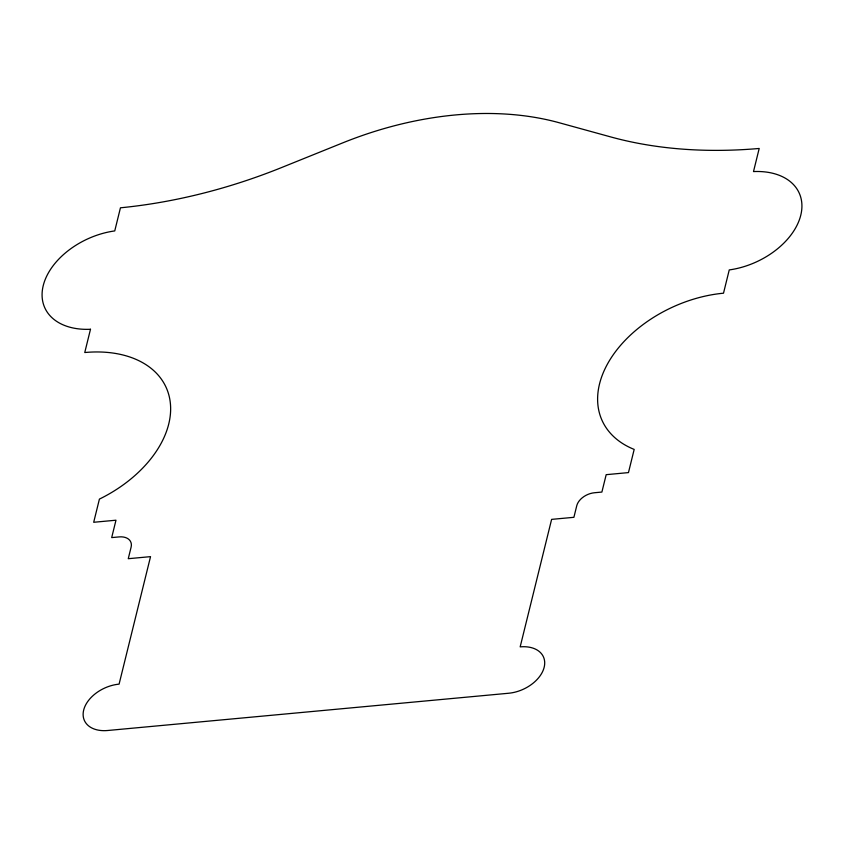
<?xml version="1.0" encoding="UTF-8"?>
<svg xmlns="http://www.w3.org/2000/svg" width="844" height="844" viewBox="0 0 844 844"><rect width="100%" height="100%" fill="white"/><g stroke="black" fill="none" stroke-linecap="round" stroke-linejoin="round"><path stroke-width="1.27" d="M90.498 329.266L84.759 352.528A111.429 73.977 -24.6 0 1 170.372 403.337A111.429 73.977 -24.6 0 1 99.413 499.099L93.695 522.278L115.976 520.21L111.693 537.596L119.12 536.911A15.92 10.571 -24.6 0 1 131.115 547.123L128.256 558.707L150.538 556.639L119.088 684.136A31.84 21.132 -24.6 0 0 83.672 710.078A31.84 21.132 -24.6 0 0 107.663 730.503L508.732 693.24A31.84 21.132 -24.6 0 0 544.158 667.298A31.84 21.132 -24.6 0 0 520.168 646.873L551.617 519.376L573.899 517.309L576.758 505.714A15.92 10.571 -24.6 0 1 594.461 492.748L601.888 492.063L606.182 474.676L628.464 472.598L634.182 449.419A111.429 73.977 -24.6 0 1 608.239 362.656A111.429 73.977 -24.6 0 1 723.508 293.195L729.248 269.922A67.657 44.911 -24.6 0 0 800.766 215.231A67.657 44.911 -24.6 0 0 753.502 171.575L759.199 148.46A417.179 276.98 -24.6 0 1 610.729 136.928L559.097 122.718A286.527 190.227 -24.6 0 0 342.938 142.794L281.706 167.502A417.179 276.98 -24.6 0 1 120.449 207.803L114.752 230.918A67.657 44.911 -24.6 0 0 43.234 285.61A67.657 44.911 -24.6 0 0 90.498 329.266"/></g></svg>
